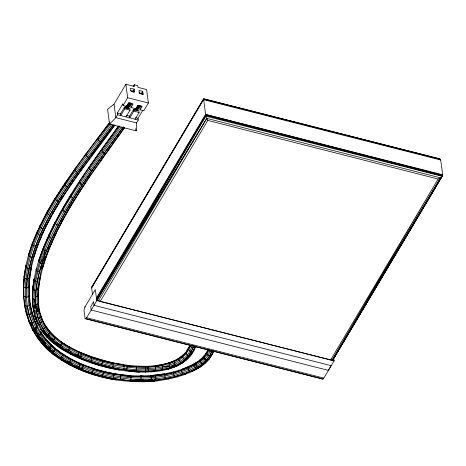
<?xml version="1.0" encoding="UTF-8"?>
<svg xmlns="http://www.w3.org/2000/svg" width="466" height="466" viewBox="0 0 466 466"><rect width="100%" height="100%" fill="white"/><g stroke="black" fill="none" stroke-linecap="round" stroke-linejoin="round"><path stroke-width="0.7" d="M42.284 319.851C55.413 346.11 86.379 356.111 112.9 362.816L113.186 364.925L112.405 367.703C82.22 360.305 43.396 346.826 36.622 311.911C33.604 293.603 37.851 274.957 43.839 257.675C61.815 209.45 93.683 168.209 123.414 126.816M208.005 349.989C203.694 360.934 191.293 365.373 181.315 369.544L181.6 371.652L182.655 374.309C194.369 370.068 207.638 363.573 211.727 350.793L210.265 350.391C205.052 365.519 188.008 371.489 174.039 375.503C159.92 379.557 145.2 379.044 130.742 380.588C114.019 379.44 97.499 375.654 81.969 369.352C51.353 357.876 27.255 331.087 26.609 297.174L23.947 296.393L23.405 295.345C25.007 317.73 34.618 340.285 52.897 354.16C64.925 363.48 78.818 370.132 93.299 374.67C104.902 377.681 116.809 381.409 128.913 380.53C147.606 381.963 166.659 380.023 184.385 373.773C195.504 369.544 207.754 363.107 211.756 351.02L213.148 350.886C209.898 360.806 200.858 367.295 191.788 371.583L191.107 370.988M145.87 371.256L148.217 371.198L147.897 366.247L145.45 366.328L145.87 371.256C134.616 371.326 123.408 370.027 112.405 367.703M192.068 345.784C187.641 361.43 170.253 367.919 155.545 369.34C133.8 371.478 111.863 367.295 91.319 360.3C71.636 352.96 50.433 342.522 41.334 322.396C37.886 314.253 36.843 305.329 37.047 296.545C36.837 285.116 41.439 274.352 42.004 263.086L45.214 257.576L48.883 248.052L55.058 234.281L62.287 220.226L70.483 205.861L89.542 176.142L124.445 127.276M439.869 158.918L203.636 98.809L205.558 114.432L96.468 297.995L97.615 299.795L100.283 301.327L330.639 359.938L332.934 359.793L442.461 175.892L442.7 174.773L440.702 159.989L439.869 158.918L203.636 98.809L92.128 286.439L91.645 287.959L92.513 294.349M32.975 287.609L34.268 278.394C31.094 293.597 31.606 309.599 37.851 323.946L38.969 324.388L40.396 324.243C55.384 352.978 90.41 362.915 119.75 369.188C144.524 372.66 183.15 375.247 193.71 346.022M32.562 295.799L32.841 290.335M119.75 369.188L119.261 369.946L109.149 367.919L99.019 365.268L80.414 358.616L70.314 353.828L61.267 348.533L58.425 345.289L53.584 342.894L47.882 337.518L43.187 331.71L38.969 324.388L36.476 317.847L34.874 310.962L33.983 299.265L34.432 290.446L35.713 281.278L37.793 271.806L40.326 263.034L44.823 250.504L50.322 237.736L56.747 224.723L64.04 211.453L80.991 184.082L102.957 152.376L121.224 127.166M40.396 324.243C31.012 302.772 36.657 278.406 43.909 257.191C61.862 209.345 93.421 168.372 122.972 127.265M141.221 105.84L139.876 108.095L140.115 109.825L143.778 110.757L148.386 102.998L146.563 89.53L137.977 87.346L137.744 85.616L134.202 84.713L134.435 86.443L125.849 84.259L114.013 104.174L107.588 109.329L109.586 124.078L136.136 130.835L136.55 122.919L138.262 120.036L138.029 118.312L142.806 110.267M69.108 363.154L70.028 362.024L70.739 359.403C58.739 352.634 47.619 343.687 40.443 331.757C50.357 347.217 66.323 357.568 82.954 364.622L83.239 366.725L81.969 369.352M78.399 367.808L79.738 365.21L79.826 363.946L79.453 363.101L78.731 363.026L82.954 364.622C98.18 370.802 114.38 374.513 130.771 375.637L131.057 377.745L130.742 380.588L135.921 380.839L141.122 380.908L140.918 375.957C124.667 375.986 108.444 373.441 92.973 368.478M36.622 311.911L38.031 311.405L35.731 304.578L37.152 304.158L38.119 303.308L38.375 302.248L38.259 294.64L38.789 287.341C36.663 303.098 38.643 320.404 49.39 332.881C65.846 350.95 90.025 359.379 113.186 364.925C138.303 369.27 178.548 374.81 190.745 345.533M177.441 365.006L177.389 365.793L168.313 369.136L161.498 370.662L161.306 369.917M23.947 296.393L23.836 287.05L23.312 286.054L23.947 277.183L25.956 265.171L23.952 277.247L24.482 278.266L27.145 279.268L26.504 287.947L26.713 297.238L28.135 296.825L29.102 295.98L29.358 294.92L29.242 285.693C27.908 304.985 33.074 325.21 45.452 340.372C62.63 360.55 88.645 370.82 114.094 375.683C138.786 379.907 164.97 378.829 188.281 369.043C197.025 365.088 206.118 359.204 209.118 349.558M23.702 282.914L23.999 278.86M27.313 278.656L26.603 287.941L28.03 287.598L28.997 286.8L29.696 277.631L31.711 265.818L29.696 277.631L28.729 278.377L27.313 278.656C36.319 218.816 79.133 172.216 113.314 124.911M29.247 285.763L29.946 276.606M69.236 346.733L69.521 348.836L67.989 351.335M441.96 176.02L442.7 174.773L205.558 114.432L442.461 175.892L440.551 177.855L438.151 179.037L207.789 120.426L205.558 114.432L442.677 175.309L333.068 359.711L333.196 360.626L96.823 300.622L95.285 289.59L84.859 307.135L83.967 310.181L85.115 318.645L322.35 379.009L323.025 379.027L323.829 378.101L334.011 360.975L333.196 360.626L333.609 358.337M43.408 247.498L43.181 248.535L43.693 249.607L44.823 250.504L43.909 257.191L40.326 263.034L39.185 262.177L38.666 261.123L38.899 260.075C55.693 210.486 88.045 168.36 118.224 126.321M35.911 307.787L34.42 307.694L33.255 307.082L32.812 298.59L33.261 289.718L32.736 288.704L34.024 279.472L36.36 268.882L36.109 269.872L36.645 270.991L39.266 272.179M54.551 336.4C55.792 337.891 54.213 339.877 52.949 340.745L60.86 345.131L63.819 348.842L68.916 350.211L72.562 353.799L78.142 354.941L78.719 356.758L80.938 356.199L81.538 353.519L81.166 352.675L77.659 351.341L78.393 351.428L78.771 352.273L78.142 354.941L77.315 356.117M144.419 380.932L144.14 381.741L133.596 381.648C141.944 380.617 150.367 382.336 158.76 380.623L158.673 379.854M27.145 279.268C35.83 219.381 78.632 172.694 112.824 125.453L110.832 124.038M136.346 371.035L136.357 366.09L126.472 365.216L126.851 365.204L127.136 367.307L126.624 370.126M207.941 349.669C206.362 353.735 203.339 357.02 200.048 359.799L200.333 361.901L202.296 364.062M161.498 370.662L153.827 371.705L145.334 372.142L145.654 371.332M40.938 332.637L40.728 333.86L38.55 335.77L54.219 351.248L61.675 356.886L70.028 362.024L79.214 366.62L92.763 371.874L103.149 374.885L113.85 377.18L130.969 379.26L141.21 379.58L146.266 380.804L155.929 380.105L165.372 378.753L174.453 376.767L182.655 374.309M37.053 325.757L34.193 319.437L37.053 325.757L36.82 326.893L34.56 328.658M203.525 357.23L203.706 356.35L204.871 355.552L204.079 355.931C203.351 357.713 205.349 359.047 206.409 360.148L204.976 359.583C203.1 355.354 202.792 358.389 199.897 360.643C194.392 365.047 187.891 367.919 181.315 370.313C161.912 376.819 141.035 377.949 120.822 375.369L120.583 374.629L120.193 374.647M39.913 313.146L42.493 320.235L42.255 321.359L39.971 323.066M34.705 320.358L34.472 321.546L32.171 323.206M193.53 346.191L191.351 351.632L188.561 355.843C182.561 353.473 188.736 348.702 189.854 345.172M190.891 354.655L190.699 355.622C184.99 362.618 176.655 366.742 168.11 369.165L167.731 368.455M33.971 318.756L31.531 311.265L32.061 312.272L31.816 313.373L29.463 314.888M88.715 157.444C87.299 156.844 85.336 155.324 86.088 153.57L109.778 122.139M100.475 141.815C99.066 141.204 97.114 139.684 97.86 137.93L98.687 137.505M82.849 167.463L82.645 168.372C63.195 195.504 44.142 223.82 34.239 256.02L33.296 256.673L31.904 256.818M77.682 172.496C76.261 171.919 74.275 170.405 75.038 168.651L86.088 153.57L86.921 153.139C69.626 176.451 52.67 200.24 39.802 226.348L40.309 227.437L42.825 228.917M91.872 170.626C90.439 170.073 88.429 168.564 89.204 166.805M38.375 302.248L39.243 309.412L38.993 310.49L38.031 311.405L36.068 308.259M90.602 174.773L90.392 175.688C71.181 204.405 52.623 234.34 42.697 267.7L41.754 268.358L40.361 268.509M29.358 294.92L30.284 303.768L30.034 304.846L29.073 305.743L27.657 306.226M65.421 212.053L64.04 211.453L62.461 209.362L79.436 181.868L79.645 180.954M75.876 168.209L75.038 168.651L64.821 183.278L55.518 197.555L47.002 212.484L36.89 232.598L38.515 234.602L39.936 235.114M38.666 261.123C46.285 237.992 57.866 216.416 70.564 195.72L70.785 194.794L71.653 194.31M206.753 352.249C205.931 354.014 208.022 355.506 209.49 355.954M55.518 197.555L47.229 211.552C46.396 213.323 48.511 214.803 49.984 215.222M54.446 210.405L54.225 211.337L53.345 211.844C38.579 237.608 26.568 266.575 28.135 296.825C28.857 307.56 31.245 318.226 35.905 327.953C38.439 334.372 44.183 338.939 46.111 345.568L50.241 347.653L51.05 350.449L54.219 351.248L55.116 348.685L54.673 347.863L53.73 347.648C62.683 354.97 72.673 360.958 83.321 365.461M62.671 208.36L62.461 209.362M188.561 355.843C183.79 361.569 177.132 365.391 170.107 367.668L168.843 363.713C176.876 361.004 185.252 356.14 188.584 347.98M38.661 261.053L43.169 248.465L55.367 221.659M23.417 295.415L23.556 284.942M47.229 211.552L39.802 226.348M35.329 246.333L33.878 245.879L32.748 244.994L32.236 243.928L40.024 225.328M31.624 257.43L29.014 256.195L28.49 255.141L32.463 242.885L37.111 231.573M42.814 232.936L37.956 245.029L37.03 245.634L35.661 245.716M55.891 233.367L50.031 246.432L46.146 256.958L45.214 257.576L43.839 257.675M32.463 242.885L28.49 255.141M34.239 256.02L38.195 244.062M42.697 267.7L46.39 255.985M28.88 268.404L27.401 268.072L26.242 267.28L25.717 266.243L28.729 254.087M120.333 379.557L120.822 375.369M34.42 307.694L35.573 303.616L33.983 299.265L32.812 298.59L32.27 297.524L32.725 306.11M123.56 369.713L124.137 366.899L123.851 364.796L112.411 362.816L101.518 360.102L102.083 360.125L102.369 362.233L101.402 364.965M36.121 269.942L38.899 260.075M139.27 372.043L128.96 371.35L139.019 372.072L139.515 371.262M41.754 268.358L45.214 257.576M134.109 380.839L133.853 381.619L123.001 380.833L123.74 380.04L128.913 380.53L133.853 381.619L144.303 381.718L149.522 380.716L154.671 381.083L154.648 380.308M113.419 378.479L114.083 374.39L113.809 373.581L113.366 373.581M213.498 351.148C209.397 363.55 196.343 370.126 184.909 374.431L184.385 373.773M213.818 350.886L212.187 354.766L211.296 355.29L209.98 355.255M102.596 376.161L103.499 372.124L103.196 371.303L102.666 371.286M188.678 355.838L189.889 356.024L190.699 355.622L193.396 351.626L195.714 346.401L194.776 347.03C191.922 355.587 184.99 362.123 176.958 365.903L176.276 365.309M195.359 346.669L193.396 351.626L192.51 352.139L191.2 352.092M50.043 246.502L55.903 233.437M193.611 350.624L195.37 346.721M191.351 351.632L189.959 351.055L188.369 348.987L189.872 345.58L190.396 346.721L192.971 348.061M208.308 349.424C202.698 363.439 186.709 368.897 173.422 372.748C147.058 379.417 118.97 377.384 93.223 369.072L92.897 368.315L82.925 364.802M205.331 361.424L204.225 363.789L203.182 363.428M43.117 232.307L47.031 224.024L46.81 225.037L45.913 225.579L44.579 225.573M129.688 370.563L129.309 371.332C105.095 368.664 81.148 361.331 60.411 348.382C52.85 343.244 45.674 337.18 40.839 329.316C41.363 330.021 42.225 331.262 42.936 332.101M60.656 357.958C61.803 356.921 63.201 354.946 62.06 353.449L61.186 353.292M59.834 346.191C60.988 345.178 62.409 343.197 61.256 341.7L60.376 341.531L64.401 344.071M85.144 306.698L84.859 307.135M92.099 373.115L93.183 370.423L93.223 369.072M47.369 223.4L49.39 219.667M50.06 218.426L51.743 215.315M52.419 214.069L54.103 210.958M47.375 223.47L51.755 215.379M52.425 214.139L54.108 211.028M64.11 217.517L64.815 216.207M65.531 215.03L66.591 213.09M67.314 211.913L68.013 210.597M68.735 209.42L70.861 205.617M90.62 361.529L91.761 358.855L91.476 356.746L80.455 352.605M332.934 359.793L440.551 177.855L206.799 118.376L97.219 299.312L205.71 115.219L442.461 175.892M109.586 124.078L115.836 117.648L117.543 114.764L117.31 113.04L122.826 103.761L123.059 105.485L126.723 106.417L128.738 103.033L133.031 104.122L131.022 107.512L135.851 108.741L137.866 105.351L142.124 106.434L140.115 109.825M133.107 86.559L134.202 84.713M123.059 105.485L127.672 97.726L125.849 84.259M132.909 91.272L134.156 89.175L130.492 88.237L130.87 91.039C134.08 93.264 136.422 91.167 132.74 90.934L131.89 91.394L133.783 91.977M124.527 107.075L124.76 108.805L120.735 115.58L120.502 113.85L124.527 107.075L128.441 108.333L131.208 103.347M125.692 107.372L126.74 105.601M127.591 108.496L130.556 103.504M132.128 103.528L130.789 105.782L131.022 107.512M125.977 116.914L130.008 110.139L129.775 108.409L128.406 108.065M142.986 94.313L142.852 93.311L140.913 93.153L140.016 93.695L142.986 94.313L139.421 93.212L139.043 90.416L142.707 91.348L141.454 93.45L139.014 92.827M133.62 109.388L133.853 111.118L129.822 117.892L129.589 116.162L133.62 109.388L137.453 110.628L140.219 105.642M134.703 109.667L135.402 108.485M136.602 110.791L139.567 105.799L136.288 110.512M135.07 119.226L139.095 112.452L138.862 110.722L137.418 110.355M91.72 287.231L203.531 99.095L440.446 159.372M91.645 287.959L203.555 99.648L440.702 159.989M97.219 299.312L205.984 116.18L442.217 176.294L205.71 115.219L96.689 298.665L96.823 300.622L86.594 317.736L85.791 318.662L85.115 318.645M98.536 300.547L206.799 118.376L96.823 300.622M100.283 301.327L207.789 120.426M330.639 359.938L438.151 179.037L331.914 360.072L440.551 177.855M336.207 353.968L336.947 352.715L336.213 353.962M339.918 347.723L340.658 346.471L339.935 347.718M343.628 341.479L344.368 340.227L343.658 341.467M345.114 338.98L346.226 337.11M347.339 335.235L348.079 333.988L347.38 335.223M349.937 330.866L349.191 332.112L349.989 330.848M350.677 329.613L351.789 327.744M353.275 325.245L352.535 326.491L355.57 321.482M354.02 323.998L355.133 322.123M356.245 320.247L356.985 319M358.098 317.13L358.843 315.878M359.583 314.632L360.696 312.756M363.666 307.764L364.406 306.512M365.519 304.642L366.264 303.389M367.004 302.143L368.117 300.267M369.229 298.397L369.975 297.145M371.087 295.275L371.827 294.029M372.573 292.776L373.313 291.53M374.425 289.654L375.165 288.407M375.911 287.155L377.023 285.285M378.136 283.41L378.875 282.163M381.846 277.165L382.586 275.919M383.332 274.672L384.444 272.796M385.557 270.927L386.297 269.674M387.415 267.804L388.155 266.552M388.894 265.305L390.013 263.43M391.125 261.56L393.351 257.815M394.463 255.939L395.203 254.692M396.316 252.817L397.061 251.57M401.884 243.45L402.624 242.204M403.737 240.328L404.482 239.081M405.222 237.835L406.335 235.959M407.447 234.089L408.193 232.837M409.305 230.967L410.045 229.715M410.791 228.468L411.903 226.593M412.643 225.346L413.389 224.094M414.128 222.847L415.241 220.977M416.354 219.102L417.099 217.855M421.549 210.358L422.662 208.488M423.775 206.613L424.52 205.366M425.633 203.491L426.373 202.244M427.118 200.997L428.231 199.122M429.343 197.246L431.941 192.877M432.681 191.631L433.421 190.378M434.539 188.509L435.279 187.256M440.102 179.142L440.842 177.895M345.149 338.974L346.267 337.099M350.735 329.602L351.847 327.726M356.315 320.229L357.434 318.36M358.179 317.107L359.292 315.232M360.41 313.362L361.156 312.109M362.274 310.24L363.014 308.987M363.76 307.741L364.878 305.865M365.624 304.613L368.6 299.615M369.346 298.368L370.458 296.493M371.204 295.246L376.045 287.126M376.79 285.874L377.903 283.998M378.648 282.751L398.005 250.271M398.75 249.019L399.869 247.143M400.614 245.897L442.677 175.309M55.174 209.123L55.914 207.912M56.654 206.694L59.607 201.842M60.341 200.63L61.081 199.413M61.821 198.201L62.927 196.384M54.819 209.799L55.926 207.976M56.66 206.764L59.613 201.912M60.353 200.7L61.093 199.483M61.827 198.271L62.939 196.448L62.724 197.374L61.856 197.846L53.345 211.844L52.041 211.785M72.708 202.541L71.572 204.37M73.471 201.388L74.985 198.941M75.742 197.724L76.873 195.819M78.014 194.06L78.766 192.767M79.535 191.613L80.659 189.714L80.455 190.705L79.593 191.177L78.311 191.083M115.079 379.755L115.982 378.992L123.74 380.04M136.707 110.401L139.619 105.776M194.776 347.03L193.396 347.147L194.077 346.069M158.76 380.623L168.284 379.074L167.952 378.334M136.451 110.57L139.59 105.794M81.859 187.984L83.845 184.979M84.643 183.779L86.227 181.379M87.422 179.579L89.012 177.173M64.518 194.072L65.706 192.283M67.29 189.901L68.473 188.118M70.057 185.736L70.849 184.548M125.634 107.43L128.773 102.741M80.14 357.387L80.938 356.199M127.41 107.856L128.232 106.731M82.336 184.734L80.991 184.082L79.441 181.938L88.994 167.719M82.494 177.54L83.286 176.364M190.897 354.725L192.441 352.354M209.455 358.203L210.935 356.018M134.773 110.378L137.93 105.747M134.872 110.401L138.076 105.683L139.357 105.776L136.142 110.506M126.618 108.339L130.235 103.068M127.16 108.392L130.87 103.033M127.533 107.873L129.577 104.937M124.667 127.672L90.392 175.688L89.542 176.142L88.278 176.026M74.834 169.554L55.303 198.475L55.803 199.664L58.233 201.3M127.125 108.491L129.985 104.39M47.328 334.943C48.697 334.244 50.415 332.258 49.105 330.773L48.074 330.47M43.379 342.423C44.753 341.735 46.483 339.749 45.167 338.264M72.847 181.577L74.1 179.812M76.179 176.87L78.265 173.935M79.931 171.581L82.016 168.64M125.476 108.095L129.181 102.875M125.931 107.617L129.245 102.939M127.317 107.658L128.15 106.504M110.18 138.041L101.437 150.192L102.957 152.376L104.279 153.064M126.892 108.287L130.73 102.98M110.192 138.111L118.97 125.948M118.964 125.919L101.437 150.192L101.652 149.19L102.491 148.747M119.756 126.705C84.864 176.812 42.289 227.292 33.261 289.718L35.923 290.697M107.85 150.25L109.97 147.32M112.941 143.219L114.636 140.878M117.607 136.777L119.308 134.429M122.698 129.746L123.973 127.987M101.71 158.743L102.514 157.642M104.53 154.898L105.333 153.797M93.666 152.836L71.374 183.528L61.856 197.846L60.58 197.753M114.718 124.894L93.072 153.582L91.837 153.419M114.951 125.22L82.645 168.372L81.806 168.809L80.566 168.657M85.895 154.543L98.25 138.087M97.656 138.833L109.755 122.838M97.668 138.903L109.586 123.111M110.063 124.247C74.455 173.655 28.275 223.272 23.836 287.05L26.504 287.947M111.52 124.748C73.669 178.28 18.308 235.004 26.049 306.028C31.292 350.176 75.748 373.68 115.504 379.749M126.105 107.885L129.967 102.829M193.396 347.147L194.235 346.04M109.743 367.185L108.642 367.913M115.982 378.992L105.147 376.86L104.04 377.582M172.944 366.66L174.931 364.36L174.034 360.87C179.06 358.855 182.87 354.952 186.79 351.51L185.456 352.89M185.783 352.809C170.37 369.468 144.734 368.117 124.096 365.536M99.712 364.558L99.019 365.268L98.443 365.239M207.02 360.678L205.069 362.659L204.918 363.509L204.225 363.789L207.248 359.292L208.453 359.496L209.263 359.094M105.147 376.86L94.61 374L93.893 374.705L93.299 374.67M204.487 355.983C196.256 364.639 184.641 368.845 173.375 371.926L174.453 376.767M92.128 286.439L92.961 285.658M92.134 362.146L91.377 362.833L90.748 362.787M53.112 352.249L54.219 351.248M49.081 348.609C50.375 347.782 51.988 345.795 50.73 344.304M94.61 374L84.398 370.418L83.577 371.082L82.901 371.023M79.47 369.62L80.169 369.689L81.032 369.043L84.398 370.418M79.709 358.546L80.414 358.616L81.276 357.97M147.897 366.247L147.751 366.27C159.931 365.612 172.915 363.544 182.66 355.634M138.041 376.336L155.359 375.171L155.807 378.788L153.681 380.326L151.386 379.19L146.266 380.804L141.122 380.908M201.813 358.797L200.048 359.799M49.804 247.463L48.883 248.052L47.52 248.11M42.581 233.891L41.666 234.462L40.315 234.491M71.281 353.228L70.314 353.828L69.533 353.723M81.032 369.043L71.519 364.546L70.552 365.152L69.778 365.041M168.313 369.136L170.731 367.534M49.833 234.136L48.924 234.701C48.056 236.478 50.235 237.94 51.738 238.26M55.961 233.728L55.058 234.281L53.718 234.293M43.198 329.235L45.383 327.342L45.598 326.118L45.097 325.239M71.362 205.366L70.483 205.861L69.189 205.797M199.908 360.713L203.992 358.453M65.671 182.818L64.821 183.278C64.04 185.043 66.056 186.546 67.494 187.082M72.218 183.074L71.374 183.528L70.116 183.406M101.11 160.269L100.272 160.712L99.019 160.578M93.072 153.582L93.899 153.151L94.091 152.178M71.519 364.546L62.811 359.484L61.745 360.032L60.895 359.88L60.481 359.082M62.339 347.997L61.267 348.533L60.411 348.382M168.11 369.165L173.655 366.457L174.593 367.016M151.444 380.512L150.902 375.59L164.55 373.86L173.375 371.926M38.387 318.89L40.717 317.294L40.95 316.117M186.948 359.566L186.243 359.863L185.177 359.513M183.237 355.203L182.544 355.488L182.398 356.408L183.726 358.803L184.851 359.7M51.394 352.442L52.897 354.16L53.817 354.358L54.976 353.886L62.811 359.484M43.792 333.103L46.408 336.394L52.652 342.685L53.584 342.894L54.767 342.434M37.28 337.297L42.091 343.535L48.656 350.566L49.617 350.793L50.829 350.368L54.976 353.886M200.1 367.109L199.524 367.307L198.638 366.824M182.573 362.898L182.002 363.096L181.111 362.612M179.183 358.208L178.618 358.395L178.525 359.28L180.61 362.851M153.827 371.705L153.873 370.907M196.151 362.775L195.598 362.956L195.504 363.835L197.567 367.418M198.516 368.111L197.974 368.286L197.13 367.779M176.83 376.202L177.208 376.907L185.218 374.373L184.909 374.431M194.479 363.777L193.961 363.934L193.879 364.808L195.842 368.449M49.157 337.151L47.882 337.518L46.88 337.244L46.402 336.324M50.829 350.368L44.876 344.327L43.583 344.677L42.563 344.386L42.086 343.465L45.645 347.083M148.217 371.198L155.673 370.656L155.091 365.723L161.964 364.68L169.088 362.839M155.673 370.656L162.756 369.567L170.107 367.668L174.931 364.36L175.665 365.513M191.788 371.583L192.208 371.478M174.447 360.766L168.826 362.88L168.843 363.713M188.392 366.841L187.996 366.934L187.961 367.785L189.592 371.594M35.62 296.894L37.047 296.545L38.014 295.747L38.538 288.367L40.14 278.173L42.942 266.715M168.185 379.074L177.418 376.877L177.389 376.12M135.921 380.839L141.21 379.58M36.156 289.409L37.577 289.124L38.538 288.367L40.379 277.101L40.14 278.173L39.185 278.878L37.775 279.093M41.62 330.417L42.121 331.361L43.187 331.71L44.544 331.442M39.767 337.768L38.41 338.031L37.344 337.681L32.486 329.544L33.004 330.51C38.509 333.417 40.46 340.133 44.876 344.327M43.775 330.312L42.412 330.563L41.334 330.196L40.839 329.316M82.744 368.152L80.175 368.589L79.214 366.62L73.663 365.554L70.028 362.024L64.791 360.632L61.675 356.886M162.756 369.567L161.871 364.68L164.032 364.365M161.935 365.431C150.448 367.645 138.658 367.284 127.09 365.944M29.108 267.793L30.511 267.583L31.467 266.884L34.484 255.042M155.318 375.194L164.615 373.86L165.372 378.753M142.858 376.272L140.918 375.957M49.617 350.793L47.736 347.403L43.583 344.677L42.208 341.1L38.41 338.031L37.53 334.308L35.515 330.743L34.105 330.924C32.999 322.437 28.234 314.783 27.535 306.092L26.049 306.028L24.884 305.434L23.877 296.376M136.357 366.09L145.625 366.305M130.771 375.637L127.725 375.835M29.306 314.684L27.832 314.696L26.684 314.16L26.148 313.146L29.381 322.542L30.511 323.02L31.962 322.926M144.14 381.741L154.619 381.101M162.156 366.789L169.577 366.433M112.411 362.816L123.851 364.796M37.944 317.806L36.476 317.847L35.334 317.334L34.81 316.397L32.719 306.04M161.964 364.68L164.585 364.616M118.83 369.952L119.261 369.946M139.019 372.072L145.508 372.113M60.97 220.191L62.287 220.226L63.172 219.702L63.399 218.764L56.182 232.715M36.365 311.014L34.874 310.962L33.715 310.373L33.185 309.412M140.726 375.98L144.355 376.12M33.983 299.265L35.48 299.446M103.813 137.557L105.042 137.72L105.869 137.295L106.062 136.328M123.449 364.808L126.851 365.204M67.151 356.956L70.337 358.54L70.739 359.403M124.107 365.606C108.502 363.078 93.159 358.762 78.76 352.203M37.198 281.592L34.554 280.503L34.018 279.402M114.083 374.39C102.304 372.206 90.759 368.775 79.82 363.876M113.191 363.637C95.012 359.542 77.129 353.112 61.681 342.51M130.463 90.654L132.297 91.12M127.672 97.726L148.386 102.998M124.76 108.805L130.008 110.139M133.853 111.118L139.095 112.452M117.31 113.04L120.502 113.85M126.385 115.347L129.589 116.162M135.478 117.659L138.029 118.312M117.543 114.764L138.262 120.036M136.55 122.919L115.836 117.648L114.013 104.174M86.594 317.736L323.829 378.101M85.791 318.662L323.025 379.027M40.326 263.034L41.789 263.453M211.413 351.789L208.826 350.484M90.835 356.7L100.848 359.892M44.823 250.504L46.262 250.976M56.287 343.553L60.86 345.131M58.145 225.288L55.652 223.762L55.139 222.597M54.079 339.766L49.996 337.908L48.563 334.07M73.5 198.539L71.071 196.902L70.564 195.72M53.817 354.358L58.798 356.77L61.745 360.032L67.075 362.094L70.552 365.152L76.185 366.87L80.169 369.689M69.539 358.424L78.113 362.717M68.426 346.611L77.041 351.026M61.78 353.659L65.962 356.222M205.355 359.152L206.607 359.927M65.555 344.799L66.702 345.522M69.644 347.589C60.283 342.178 51.464 335.339 45.598 326.118M204.976 359.583L206.211 360.375M40.857 339.149L44.619 341.555M80.414 358.616L76.203 355.686L70.314 353.828L66.725 350.706L61.267 348.533L53.31 342.609M52.454 353.345L53.602 354.16M43.187 331.71L46.734 334.361L47.882 337.518L51.848 339.854L53.584 342.894M39.849 334.984L36.447 332.258L35.905 327.953M46.664 348.114L50.322 351.469M51.382 352.372L52.448 353.275M50.328 351.539L48.196 349.663M55.116 348.685L51.19 345.143L45.645 339.126M55.011 337.297L49.594 331.699L45.604 326.188L42.482 320.165M30.511 323.02L33.61 326.858L35.515 330.743M41.334 330.196L37.332 322.967L34.804 316.327L37.851 323.946M36.534 324.785L40.95 332.707M32.498 329.613L28.863 321.622M42.493 320.235L40.956 316.187L39.243 309.412M40.431 315.191L41.969 319.251M32.049 312.203L34.717 320.427M38.882 309.063L39.569 311.789M333.522 359.199L333.965 360.964M32.061 312.272L30.284 303.768M30.937 308.422L31.234 309.843M26.16 313.216L24.36 304.473M333.639 358.22L334.011 360.975M142.707 91.348L143.085 94.144M134.156 89.175L134.534 91.971M135.851 128.727L136.136 130.835M126.566 105.264L126.723 106.417M97.615 299.795L97.738 300.71M155.807 378.788L155.929 380.105M32.672 299.312L32.859 302.848M93.526 301.881L90.73 306.581L91.202 310.036L328.344 370.377L331.14 365.676L93.992 305.335L93.526 301.881M335.095 355.838L334.349 357.09L335.101 355.838M338.805 349.593L337.693 351.469L338.823 349.593M101.442 150.099L89.006 167.789L101.442 150.099M128.167 106.609L127.346 107.751L128.156 106.609"/></g></svg>
